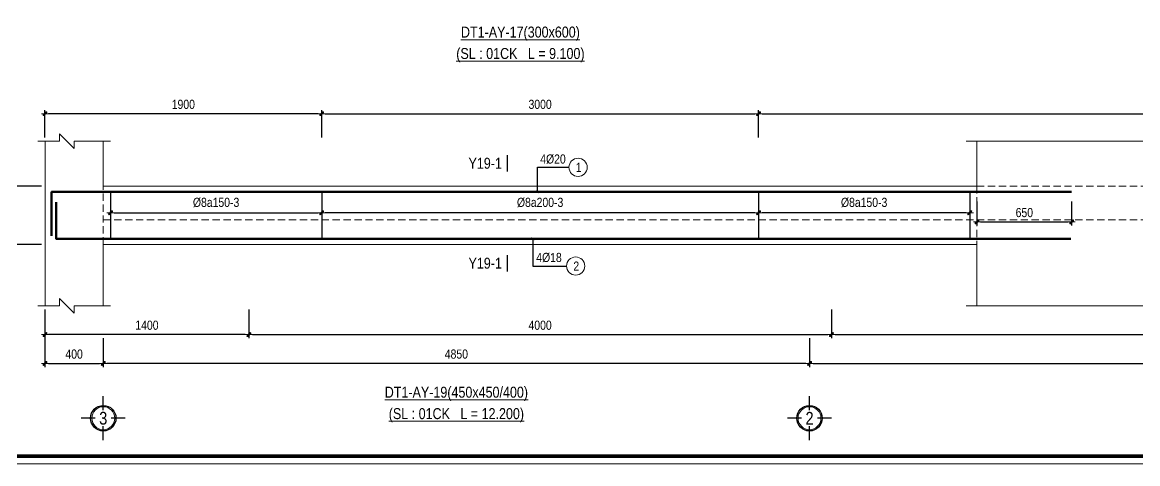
# Model space of a CAD drawing. Header units: millimetres. Extents: x 397144 to 8960116, y 345581 to 674207.
# Drawn here: x 5063711 to 5071370, y 648891 to 651919 of the extents above; entities that cross this region are included whole.
import ezdxf
from ezdxf.enums import TextEntityAlignment as Align

# ---------------------------------------------------------------- set-up
doc = ezdxf.new("R2010")
doc.units = ezdxf.units.MM
doc.header["$PDSIZE"] = -10
doc.linetypes.add('HIDDEN', pattern=[0.375, 0.25, -0.125])
doc.layers.get('0').update_dxf_attribs({"linetype": 'CONTINUOUS'})
doc.layers.get('Defpoints').update_dxf_attribs({"color": 12, "linetype": 'CONTINUOUS'})
for name, color, linetype, lineweight in [('2', 2, 'CONTINUOUS', 20), ('CDAI', 8, 'CONTINUOUS', 30), ('CTHEP', 2, 'CONTINUOUS', 50), ('DBAO', 3, 'CONTINUOUS', 20), ('DGIONG', 4, 'CONTINUOUS', 13), ('KTH', 150, 'CONTINUOUS', 5), ('Net khuat', 8, 'HIDDEN', 13), ('STICK', 1, 'CONTINUOUS', 9), ('TEXT', 7, 'CONTINUOUS', 15)]:
    doc.layers.add(name, color=color, linetype=linetype, lineweight=lineweight)
doc.layers.add('8', color=8, linetype='CONTINUOUS')
doc.styles.add('HELVECONDENSE', font='VHELVCN_0.TTF')
doc.styles.add('Star-HelCon', font='VHELVCN_0.TTF')
doc.styles.add('TTP-HelCon', font='VHELVCN_0.TTF')
doc.styles.add('VNI-HELVE-CONDENSE', font='VHELVCN_0.TTF')
doc.dimstyles.new('kc-25', dxfattribs={"dimtxt": 62.5, "dimasz": 20, "dimexe": 20, "dimexo": 50, "dimgap": 25, "dimtad": 3, "dimdec": 0, "dimzin": 0, "dimdsep": 46, "dimtxsty": 'VNI-HELVE-CONDENSE', "dimblk": 'DIM', "dimcen": 2.5, "dimclrd": 256, "dimclre": 154, "dimclrt": 7, "dimaunit": 1, "dimadec": 0, "dimazin": 0, "dimtfac": 1, "dimtdec": 0, "dimtix": 1, "dimtmove": 0, "dimatfit": 3, "dimldrblk": 'DOT', "dimfxl": 1, "dimtolj": 1, "dimtzin": 0, "dimarcsym": 0})
doc.dimstyles.new('TTP-25', dxfattribs={"dimscale": 25, "dimtxt": 2.5, "dimasz": 1, "dimexe": 1, "dimexo": 1, "dimgap": 0.09, "dimtad": 0, "dimdec": 4, "dimrnd": 5, "dimzin": 9, "dimdsep": 46, "dimtxsty": 'TTP-HelCon', "dimblk": 'Stick1', "dimcen": 0.09, "dimdle": 1.5, "dimclrd": 256, "dimclre": 256, "dimclrt": 7, "dimadec": 0, "dimazin": 0, "dimtfac": 1, "dimtdec": 4, "dimtmove": 0, "dimatfit": 3, "dimldrblk": '_ArchTick1', "dimfxl": 1, "dimtvp": 1, "dimtolj": 1, "dimtzin": 0, "dimarcsym": 0})

# ---------------------------------------------------------------- blocks, each defined once
blk = doc.blocks.new('DIM')
h = blk.add_hatch(color=1)
h.paths.add_polyline_path([(0.49, 0.29, 1), (0.29, 0.49), (-0.19, 0), (0.19, 0)])
h.paths.add_polyline_path([(0.19, 0), (-0.19, 0), (-0.49, -0.29, 1), (-0.29, -0.49)])
at = {"color": 9}
for p, q in [((-0.19, 0), (-1.5, 0)), ((0.19, 0), (1.5, 0))]:
    blk.add_line(p, q, dxfattribs=at)
at = {"color": 1}
for p, q in [((-0.49, -0.29), (0.29, 0.49)), ((-0.29, -0.49), (0.49, 0.29)), ((-0.19, 0), (0.19, 0))]:
    blk.add_line(p, q, dxfattribs=at)
blk.add_arc((-0.39, -0.39), 0.138, 135, 315, dxfattribs=at)
blk = doc.blocks.new('Stick1')
at = {"layer": 'STICK'}
h = blk.add_hatch(color=256, dxfattribs=at)
edge = h.paths.add_edge_path()
edge.add_line((0.3, 0.5), (-0.5, -0.3))
edge.add_arc((-0.4, -0.4), 0.141, 135, 315)
edge.add_line((-0.3, -0.5), (0.5, 0.3))
edge.add_arc((0.4, 0.4), 0.141, 315, 495)
blk.add_line((1, 0), (-1, 0), dxfattribs=at)
blk.add_lwpolyline([(0.3, 0.5), (-0.5, -0.3, 1), (-0.3, -0.5), (0.5, 0.3, 1), (0.3, 0.5, 1)], format="xyb", dxfattribs=at)
blk = doc.blocks.new('*D189')
at = {"layer": 'Defpoints', "color": 0, "transparency": 16777216}
for p in [(5064316.3, 650752.4), (5065766.3, 650752.4), (5065766.3, 650612.4)]:
    blk.add_point(p, dxfattribs=at)
at = {"layer": 'KTH', "lineweight": -2, "transparency": 16777216}
for p, q in [((5064316.3, 650727.4), (5064316.3, 650587.4)), ((5065766.3, 650727.4), (5065766.3, 650587.4)), ((5064341.3, 650612.4), (5065741.3, 650612.4))]:
    blk.add_line(p, q, dxfattribs=at)
at = {"layer": 'KTH', "lineweight": -2, "transparency": 16777216, "xscale": 25, "yscale": 25, "zscale": 25, "rotation": 180}
blk.add_blockref('Stick1', (5064316.3, 650612.4), dxfattribs=at)
at = {"layer": 'KTH', "lineweight": -2, "transparency": 16777216, "xscale": 25, "yscale": 25, "zscale": 25}
blk.add_blockref('Stick1', (5065766.3, 650612.4), dxfattribs=at)
at = {"layer": 'KTH', "color": 7, "transparency": 16777216, "insert": (5065041.3, 650682.3), "char_height": 62.5, "attachment_point": 5, "style": 'TTP-HelCon'}
blk.add_mtext('\\A1;Þ8a150-3', dxfattribs=at)
blk = doc.blocks.new('_ArchTick1')
at = {"color": 0, "const_width": 3.81}
blk.add_lwpolyline([(-12.7, -12.7), (12.7, 12.7)], dxfattribs=at)
blk = doc.blocks.new('*D190')
at = {"layer": 'Defpoints', "color": 0, "transparency": 16777216}
for p in [(5065766.3, 650752.4), (5068766.3, 650752.4), (5065766.3, 650612.4)]:
    blk.add_point(p, dxfattribs=at)
at = {"layer": 'KTH', "lineweight": -2, "transparency": 16777216}
for p, q in [((5065766.3, 650727.4), (5065766.3, 650587.4)), ((5068766.3, 650727.4), (5068766.3, 650587.4)), ((5068741.3, 650612.4), (5065791.3, 650612.4))]:
    blk.add_line(p, q, dxfattribs=at)
at = {"layer": 'KTH', "lineweight": -2, "transparency": 16777216, "xscale": 25, "yscale": 25, "zscale": 25, "rotation": 180}
blk.add_blockref('Stick1', (5065766.3, 650612.4), dxfattribs=at)
at = {"layer": 'KTH', "lineweight": -2, "transparency": 16777216, "xscale": 25, "yscale": 25, "zscale": 25}
blk.add_blockref('Stick1', (5068766.3, 650612.4), dxfattribs=at)
at = {"layer": 'KTH', "color": 7, "transparency": 16777216, "insert": (5067266.3, 650682.3), "char_height": 62.5, "attachment_point": 5, "style": 'TTP-HelCon'}
blk.add_mtext('\\A1;Þ8a200-3', dxfattribs=at)
blk = doc.blocks.new('*D191')
at = {"layer": 'Defpoints', "color": 0, "transparency": 16777216}
for p in [(5063866.3, 651291.8), (5063866.3, 651102.8), (5065766.3, 651102.8)]:
    blk.add_point(p, dxfattribs=at)
at = {"layer": 'KTH', "lineweight": -2, "transparency": 16777216}
for p, q in [((5063866.3, 651127.8), (5063866.3, 651316.8)), ((5065741.3, 651291.8), (5063891.3, 651291.8)), ((5065766.3, 651127.8), (5065766.3, 651316.8))]:
    blk.add_line(p, q, dxfattribs=at)
at = {"layer": 'KTH', "lineweight": -2, "transparency": 16777216, "xscale": 25, "yscale": 25, "zscale": 25, "rotation": 180}
blk.add_blockref('Stick1', (5063866.3, 651291.8), dxfattribs=at)
at = {"layer": 'KTH', "lineweight": -2, "transparency": 16777216, "xscale": 25, "yscale": 25, "zscale": 25}
blk.add_blockref('Stick1', (5065766.3, 651291.8), dxfattribs=at)
at = {"layer": 'KTH', "color": 7, "transparency": 16777216, "insert": (5064816.3, 651355.6), "char_height": 62.5, "attachment_point": 5, "style": 'TTP-HelCon'}
blk.add_mtext('\\A1;1900', dxfattribs=at)
blk = doc.blocks.new('*D192')
at = {"layer": 'Defpoints', "color": 0, "transparency": 16777216}
for p in [(5063866.3, 650794.4), (5063616.3, 650394.4), (5063866.3, 650394.4)]:
    blk.add_point(p, dxfattribs=at)
at = {"layer": 'KTH', "lineweight": -2, "transparency": 16777216}
for p, q in [((5063841.3, 650794.4), (5063591.3, 650794.4)), ((5063616.3, 650769.4), (5063616.3, 650419.4)), ((5063841.3, 650394.4), (5063591.3, 650394.4))]:
    blk.add_line(p, q, dxfattribs=at)
at = {"layer": 'KTH', "lineweight": -2, "transparency": 16777216, "xscale": 25, "yscale": 25, "zscale": 25}
for p, rotation in [((5063616.3, 650794.4), 90), ((5063616.3, 650394.4), 270)]:
    blk.add_blockref('Stick1', p, dxfattribs=dict(at, rotation=rotation))
at = {"layer": 'KTH', "color": 7, "transparency": 16777216, "insert": (5063552.5, 650594.4), "char_height": 62.5, "attachment_point": 5, "rotation": 90, "style": 'TTP-HelCon'}
blk.add_mtext('\\A1;400', dxfattribs=at)
blk = doc.blocks.new('*D193')
at = {"layer": 'Defpoints', "color": 0, "transparency": 16777216}
for p in [(5063866.3, 649974.4), (5065266.3, 649974.4), (5063866.3, 649776.4)]:
    blk.add_point(p, dxfattribs=at)
at = {"layer": 'KTH', "lineweight": -2, "transparency": 16777216}
for p, q in [((5063866.3, 649949.4), (5063866.3, 649751.4)), ((5065266.3, 649949.4), (5065266.3, 649751.4)), ((5065241.3, 649776.4), (5063891.3, 649776.4))]:
    blk.add_line(p, q, dxfattribs=at)
at = {"layer": 'KTH', "lineweight": -2, "transparency": 16777216, "xscale": 25, "yscale": 25, "zscale": 25, "rotation": 180}
blk.add_blockref('Stick1', (5063866.3, 649776.4), dxfattribs=at)
at = {"layer": 'KTH', "lineweight": -2, "transparency": 16777216, "xscale": 25, "yscale": 25, "zscale": 25}
blk.add_blockref('Stick1', (5065266.3, 649776.4), dxfattribs=at)
at = {"layer": 'KTH', "color": 7, "transparency": 16777216, "insert": (5064566.3, 649840.3), "char_height": 62.5, "attachment_point": 5, "style": 'TTP-HelCon'}
blk.add_mtext('\\A1;1400', dxfattribs=at)
blk = doc.blocks.new('*D194')
at = {"layer": 'Defpoints', "color": 0, "transparency": 16777216}
for p in [(5068766.3, 651291.8), (5065766.3, 651102.8), (5068766.3, 651102.8)]:
    blk.add_point(p, dxfattribs=at)
at = {"layer": 'KTH', "lineweight": -2, "transparency": 16777216}
for p, q in [((5065766.3, 651127.8), (5065766.3, 651316.8)), ((5065791.3, 651291.8), (5068741.3, 651291.8)), ((5068766.3, 651127.8), (5068766.3, 651316.8))]:
    blk.add_line(p, q, dxfattribs=at)
at = {"layer": 'KTH', "lineweight": -2, "transparency": 16777216, "xscale": 25, "yscale": 25, "zscale": 25, "rotation": 180}
blk.add_blockref('Stick1', (5065766.3, 651291.8), dxfattribs=at)
at = {"layer": 'KTH', "lineweight": -2, "transparency": 16777216, "xscale": 25, "yscale": 25, "zscale": 25}
blk.add_blockref('Stick1', (5068766.3, 651291.8), dxfattribs=at)
at = {"layer": 'KTH', "color": 7, "transparency": 16777216, "insert": (5067266.3, 651355.6), "char_height": 62.5, "attachment_point": 5, "style": 'TTP-HelCon'}
blk.add_mtext('\\A1;3000', dxfattribs=at)
blk = doc.blocks.new('*D196')
at = {"layer": 'Defpoints', "color": 0, "transparency": 16777216}
for p in [(5075466.3, 651291.8), (5068766.3, 651102.8), (5075466.3, 651102.8)]:
    blk.add_point(p, dxfattribs=at)
at = {"layer": 'KTH', "lineweight": -2, "transparency": 16777216}
for p, q in [((5068766.3, 651127.8), (5068766.3, 651316.8)), ((5068791.3, 651291.8), (5075441.3, 651291.8)), ((5075466.3, 651127.8), (5075466.3, 651316.8))]:
    blk.add_line(p, q, dxfattribs=at)
at = {"layer": 'KTH', "lineweight": -2, "transparency": 16777216, "xscale": 25, "yscale": 25, "zscale": 25, "rotation": 180}
blk.add_blockref('Stick1', (5068766.3, 651291.8), dxfattribs=at)
at = {"layer": 'KTH', "lineweight": -2, "transparency": 16777216, "xscale": 25, "yscale": 25, "zscale": 25}
blk.add_blockref('Stick1', (5075466.3, 651291.8), dxfattribs=at)
at = {"layer": 'KTH', "color": 7, "transparency": 16777216, "insert": (5072116.3, 651355.6), "char_height": 62.5, "attachment_point": 5, "style": 'TTP-HelCon'}
blk.add_mtext('\\A1;6700', dxfattribs=at)
blk = doc.blocks.new('*D198')
at = {"layer": 'Defpoints', "color": 0, "transparency": 16777216}
for p in [(5068766.3, 650752.4), (5070216.3, 650752.4), (5068766.3, 650612.4)]:
    blk.add_point(p, dxfattribs=at)
at = {"layer": 'KTH', "lineweight": -2, "transparency": 16777216}
for p, q in [((5068766.3, 650727.4), (5068766.3, 650587.4)), ((5070216.3, 650727.4), (5070216.3, 650587.4)), ((5070191.3, 650612.4), (5068791.3, 650612.4))]:
    blk.add_line(p, q, dxfattribs=at)
at = {"layer": 'KTH', "lineweight": -2, "transparency": 16777216, "xscale": 25, "yscale": 25, "zscale": 25, "rotation": 180}
blk.add_blockref('Stick1', (5068766.3, 650612.4), dxfattribs=at)
at = {"layer": 'KTH', "lineweight": -2, "transparency": 16777216, "xscale": 25, "yscale": 25, "zscale": 25}
blk.add_blockref('Stick1', (5070216.3, 650612.4), dxfattribs=at)
at = {"layer": 'KTH', "color": 7, "transparency": 16777216, "insert": (5069491.3, 650682.3), "char_height": 62.5, "attachment_point": 5, "style": 'TTP-HelCon'}
blk.add_mtext('\\A1;Þ8a150-3', dxfattribs=at)
blk = doc.blocks.new('*D199')
at = {"layer": 'Defpoints', "color": 0, "transparency": 16777216}
for p in [(5070266.3, 650715.4), (5070916.3, 650715.4), (5070916.3, 650549.4)]:
    blk.add_point(p, dxfattribs=at)
at = {"layer": 'KTH', "lineweight": -2, "transparency": 16777216}
for p, q in [((5070266.3, 650690.4), (5070266.3, 650524.4)), ((5070916.3, 650690.4), (5070916.3, 650524.4)), ((5070291.3, 650549.4), (5070891.3, 650549.4))]:
    blk.add_line(p, q, dxfattribs=at)
at = {"layer": 'KTH', "lineweight": -2, "transparency": 16777216, "xscale": 25, "yscale": 25, "zscale": 25, "rotation": 180}
blk.add_blockref('Stick1', (5070266.3, 650549.4), dxfattribs=at)
at = {"layer": 'KTH', "lineweight": -2, "transparency": 16777216, "xscale": 25, "yscale": 25, "zscale": 25}
blk.add_blockref('Stick1', (5070916.3, 650549.4), dxfattribs=at)
at = {"layer": 'KTH', "color": 7, "transparency": 16777216, "insert": (5070591.3, 650613.2), "char_height": 62.5, "attachment_point": 5, "style": 'TTP-HelCon'}
blk.add_mtext('\\A1;650', dxfattribs=at)
blk = doc.blocks.new('*D200')
at = {"layer": 'Defpoints', "color": 0, "transparency": 16777216}
for p in [(5064266.3, 649776.4), (5069116.3, 649776.4), (5064266.3, 649578.4)]:
    blk.add_point(p, dxfattribs=at)
at = {"layer": 'KTH', "lineweight": -2, "transparency": 16777216}
for p, q in [((5064266.3, 649751.4), (5064266.3, 649553.4)), ((5069116.3, 649751.4), (5069116.3, 649553.4)), ((5069091.3, 649578.4), (5064291.3, 649578.4))]:
    blk.add_line(p, q, dxfattribs=at)
at = {"layer": 'KTH', "lineweight": -2, "transparency": 16777216, "xscale": 25, "yscale": 25, "zscale": 25, "rotation": 180}
blk.add_blockref('Stick1', (5064266.3, 649578.4), dxfattribs=at)
at = {"layer": 'KTH', "lineweight": -2, "transparency": 16777216, "xscale": 25, "yscale": 25, "zscale": 25}
blk.add_blockref('Stick1', (5069116.3, 649578.4), dxfattribs=at)
at = {"layer": 'KTH', "color": 7, "transparency": 16777216, "insert": (5066691.3, 649642.3), "char_height": 62.5, "attachment_point": 5, "style": 'TTP-HelCon'}
blk.add_mtext('\\A1;4850', dxfattribs=at)
blk = doc.blocks.new('*D201')
at = {"layer": 'Defpoints', "color": 0, "transparency": 16777216}
for p in [(5065266.3, 649974.4), (5069266.3, 649974.4), (5069266.3, 649776.4)]:
    blk.add_point(p, dxfattribs=at)
at = {"layer": 'KTH', "lineweight": -2, "transparency": 16777216}
for p, q in [((5065266.3, 649949.4), (5065266.3, 649751.4)), ((5069266.3, 649949.4), (5069266.3, 649751.4)), ((5065291.3, 649776.4), (5069241.3, 649776.4))]:
    blk.add_line(p, q, dxfattribs=at)
at = {"layer": 'KTH', "lineweight": -2, "transparency": 16777216, "xscale": 25, "yscale": 25, "zscale": 25, "rotation": 180}
blk.add_blockref('Stick1', (5065266.3, 649776.4), dxfattribs=at)
at = {"layer": 'KTH', "lineweight": -2, "transparency": 16777216, "xscale": 25, "yscale": 25, "zscale": 25}
blk.add_blockref('Stick1', (5069266.3, 649776.4), dxfattribs=at)
at = {"layer": 'KTH', "color": 7, "transparency": 16777216, "insert": (5067266.3, 649840.3), "char_height": 62.5, "attachment_point": 5, "style": 'TTP-HelCon'}
blk.add_mtext('\\A1;4000', dxfattribs=at)
blk = doc.blocks.new('*D202')
at = {"layer": 'Defpoints', "color": 0, "transparency": 16777216}
for p in [(5069266.3, 649974.4), (5075466.3, 649974.4), (5075466.3, 649776.4)]:
    blk.add_point(p, dxfattribs=at)
at = {"layer": 'KTH', "lineweight": -2, "transparency": 16777216}
for p, q in [((5069266.3, 649949.4), (5069266.3, 649751.4)), ((5075466.3, 649949.4), (5075466.3, 649751.4)), ((5069291.3, 649776.4), (5075441.3, 649776.4))]:
    blk.add_line(p, q, dxfattribs=at)
at = {"layer": 'KTH', "lineweight": -2, "transparency": 16777216, "xscale": 25, "yscale": 25, "zscale": 25, "rotation": 180}
blk.add_blockref('Stick1', (5069266.3, 649776.4), dxfattribs=at)
at = {"layer": 'KTH', "lineweight": -2, "transparency": 16777216, "xscale": 25, "yscale": 25, "zscale": 25}
blk.add_blockref('Stick1', (5075466.3, 649776.4), dxfattribs=at)
at = {"layer": 'KTH', "color": 7, "transparency": 16777216, "insert": (5072366.3, 649840.3), "char_height": 62.5, "attachment_point": 5, "style": 'TTP-HelCon'}
blk.add_mtext('\\A1;6200', dxfattribs=at)
blk = doc.blocks.new('dau truc')
blk.add_circle((0, 0), 180)
at = {"layer": '8'}
for p, q in [((0, 127), (0, 345)), ((-127, 0), (-345, 0)), ((345, 0), (127, 0)), ((0, -345), (0, -127))]:
    blk.add_line(p, q, dxfattribs=at)
blk.add_circle((0, 0), 200, dxfattribs=at)
at = {"layer": 'TEXT', "style": 'HELVECONDENSE'}
blk.add_attdef('A', text='', height=233, dxfattribs=at).set_placement((0, 0), align=Align.MIDDLE)
blk = doc.blocks.new('*D203')
at = {"layer": 'Defpoints', "color": 0, "transparency": 16777216}
for p in [(5063866.3, 649776.4), (5064266.3, 649776.4), (5064266.3, 649578.4)]:
    blk.add_point(p, dxfattribs=at)
at = {"layer": 'KTH', "lineweight": -2, "transparency": 16777216}
for p, q in [((5063866.3, 649751.4), (5063866.3, 649553.4)), ((5064266.3, 649751.4), (5064266.3, 649553.4)), ((5063891.3, 649578.4), (5064241.3, 649578.4))]:
    blk.add_line(p, q, dxfattribs=at)
at = {"layer": 'KTH', "lineweight": -2, "transparency": 16777216, "xscale": 25, "yscale": 25, "zscale": 25, "rotation": 180}
blk.add_blockref('Stick1', (5063866.3, 649578.4), dxfattribs=at)
at = {"layer": 'KTH', "lineweight": -2, "transparency": 16777216, "xscale": 25, "yscale": 25, "zscale": 25}
blk.add_blockref('Stick1', (5064266.3, 649578.4), dxfattribs=at)
at = {"layer": 'KTH', "color": 7, "transparency": 16777216, "insert": (5064066.3, 649642.3), "char_height": 62.5, "attachment_point": 5, "style": 'TTP-HelCon'}
blk.add_mtext('\\A1;400', dxfattribs=at)
blk = doc.blocks.new('*D204')
at = {"layer": 'Defpoints', "color": 0, "transparency": 16777216}
for p in [(5069116.3, 649776.4), (5075466.3, 649776.4), (5075466.3, 649578.4)]:
    blk.add_point(p, dxfattribs=at)
at = {"layer": 'KTH', "lineweight": -2, "transparency": 16777216}
for p, q in [((5069116.3, 649751.4), (5069116.3, 649553.4)), ((5075466.3, 649751.4), (5075466.3, 649553.4)), ((5069141.3, 649578.4), (5075441.3, 649578.4))]:
    blk.add_line(p, q, dxfattribs=at)
at = {"layer": 'KTH', "lineweight": -2, "transparency": 16777216, "xscale": 25, "yscale": 25, "zscale": 25, "rotation": 180}
blk.add_blockref('Stick1', (5069116.3, 649578.4), dxfattribs=at)
at = {"layer": 'KTH', "lineweight": -2, "transparency": 16777216, "xscale": 25, "yscale": 25, "zscale": 25}
blk.add_blockref('Stick1', (5075466.3, 649578.4), dxfattribs=at)
at = {"layer": 'KTH', "color": 7, "transparency": 16777216, "insert": (5072291.3, 649642.3), "char_height": 62.5, "attachment_point": 5, "style": 'TTP-HelCon'}
blk.add_mtext('\\A1;6350', dxfattribs=at)
blk = doc.blocks.new('MC')
at = {"layer": 'CTHEP', "const_width": 10}
blk.add_lwpolyline([(0, 150), (0, 0)], dxfattribs=at)
at = {"layer": 'TEXT', "style": 'TTP-HelCon'}
blk.add_attdef('A', text='', height=100, dxfattribs=at).set_placement((-50, 26), align=Align.RIGHT)
blk = doc.blocks.new('CHG_XX_Khung ten')
blk.add_lwpolyline([(15, 579), (826, 579), (826, 15), (15, 15)], close=True)
at = {"color": 4, "linetype": 'Continuous', "const_width": 1}
blk.add_lwpolyline([(17, 577), (824, 577), (824, 17), (17, 17)], close=True, dxfattribs=at)

msp = doc.modelspace()

# ---------------------------------------------------------------- linework, layer by layer
at = {"layer": 'CDAI', "ltscale": 52.5}
for p, q in [((5064316.33789, 650759.39959), (5064316.33789, 650429.39959)), ((5065766.33789, 650759.39959), (5065766.33789, 650429.39959)), ((5068766.3379, 650755.39959), (5068766.3379, 650433.39959)), ((5070216.3379, 650759.39959), (5070216.3379, 650429.39959))]:
    msp.add_line(p, q, dxfattribs=at)
at = {"layer": 'CTHEP'}
for points in [[(5063911.33789, 650454.48698), (5063911.33789, 650755.39959), (5070916.33789, 650755.39959)], [(5063942.23937, 650684.8864), (5063942.23937, 650433.39959), (5070911.82778, 650433.39959)]]:
    msp.add_lwpolyline(points, dxfattribs=at)
at = {"layer": 'DBAO'}
for points in [[(5063866.33789, 651102.79393), (5063866.33789, 650794.39959), (5063866.33789, 650794.39959), (5063866.33789, 650394.39959), (5063866.33789, 650394.39959), (5063866.33789, 649974.39959)], [(5064266.33789, 651102.79393), (5064266.33789, 650794.39959), (5070266.3379, 650794.39959), (5070266.3379, 651102.79393)], [(5064266.33789, 649974.39959), (5064266.33789, 650394.39959), (5070266.3379, 650394.39959), (5070266.3379, 649974.39959)]]:
    msp.add_lwpolyline(points, dxfattribs=at)
at = {"layer": 'DGIONG'}
for points in [[(5063816.33789, 651102.79393), (5063966.33789, 651102.79393), (5063966.33789, 651152.79393), (5064066.33789, 651052.79393), (5064066.33789, 651102.79393), (5064316.33789, 651102.79393)], [(5070191.3379, 651102.79393), (5073091.3379, 651102.79393), (5073091.3379, 651177.79393), (5073241.3379, 651027.79393), (5073241.3379, 651102.79393), (5076141.3379, 651102.79393)], [(5070191.3379, 649974.39959), (5073091.3379, 649974.39959), (5073091.3379, 650049.39959), (5073241.3379, 649899.39959), (5073241.3379, 649974.39959), (5076141.3379, 649974.39959)], [(5063816.33789, 649974.39959), (5063966.33789, 649974.39959), (5063966.33789, 650024.39959), (5064066.33789, 649924.39959), (5064066.33789, 649974.39959), (5064316.33789, 649974.39959)]]:
    msp.add_lwpolyline(points, dxfattribs=at)
for centre in [(5067527.12476, 650923.9087), (5067510.3325, 650246.35533)]:
    msp.add_circle(centre, 62.5, dxfattribs=at)
at = {"layer": 'Net khuat', "ltscale": 200}
for p, q in [((5064266.33789, 650394.39959), (5064266.33789, 650794.39959)), ((5070266.3379, 650794.39959), (5070266.3379, 650394.39959)), ((5070266.3379, 650794.39959), (5076066.3379, 650794.39959)), ((5064266.33789, 650564.39959), (5075766.3379, 650564.39959))]:
    msp.add_line(p, q, dxfattribs=at)

# ---------------------------------------------------------------- block references
at = {"xscale": 0.75, "yscale": 0.75, "zscale": 0.75}
for p in [(5067041.33789, 650894.81117), (5067041.33789, 650209.03159)]:
    msp.add_blockref('MC', p, dxfattribs=at).add_auto_attribs({'A': 'Y19-1'})
at = {"layer": '2', "ltscale": 300}
ref = msp.add_blockref('dau truc', (5064266.33789, 649202.57932), dxfattribs=dict(at, xscale=0.4367131292819977, yscale=0.4367131292819977, zscale=0.4367131292819977))
ref.add_attrib('A', '3', dxfattribs={"layer": 'TEXT', "height": 87.5, "style": 'HELVECONDENSE'}).set_placement((5064266.33789, 649202.57932), align=Align.MIDDLE)
ref = msp.add_blockref('dau truc', (5069116.33789, 649202.57932), dxfattribs=dict(at, xscale=0.4367131292819977, yscale=0.4367131292819977, zscale=0.4367131292819977))
ref.add_attrib('A', '2', dxfattribs={"layer": 'TEXT', "height": 87.5, "style": 'HELVECONDENSE'}).set_placement((5069116.33789, 649202.57932), align=Align.MIDDLE)

# ---------------------------------------------------------------- texts
at = {"layer": 'TEXT', "style": 'TTP-HelCon'}
for s, p in [('%%UDT1-AY-17(300x600)', (5067131.04994, 651814.1937)), ('%%U(SL : 01CK   L = 9.100)', (5067131.04994, 651667.2991)), ('%%UDT1-AY-19(450x450/400)', (5066691.33789, 649343.47648)), ('%%U(SL : 01CK   L = 12.200)', (5066691.33789, 649196.58189))]:
    msp.add_text(s, height=75, dxfattribs=at).set_placement(p, align=Align.CENTER)
for s, p in [('4Þ20', (5067267.00087, 650949.76165)), ('4Þ18', (5067239.74951, 650274.25239))]:
    msp.add_text(s, height=62.5, dxfattribs=at).set_placement(p)
at = {"layer": 'TEXT', "style": 'Star-HelCon'}
for s, p in [('1', (5067531.29143, 650923.9087)), ('2', (5067514.49917, 650246.35533))]:
    msp.add_text(s, height=62.5, dxfattribs=at).set_placement(p, align=Align.MIDDLE)

# ---------------------------------------------------------------- dimensions: what is measured, and where the dimension line sits
at = {"layer": 'KTH'}
for base, p1, p2, picture, middle in [((5063866.33789, 651291.79393), (5065766.33789, 651102.79393), (5063866.33789, 651102.79393), '*D191', (5064816.33789, 651355.62727)), ((5063866.33789, 649776.42172), (5065266.33789, 649974.39959), (5063866.33789, 649974.39959), '*D193', (5064566.33789, 649840.25506)), ((5064266.33789, 649578.44385), (5069116.33789, 649776.42172), (5064266.33789, 649776.42172), '*D200', (5066691.33789, 649642.27719))]:
    dim = msp.add_linear_dim(base=base, p1=p1, p2=p2, dimstyle='TTP-25', override={"dimtmove": 1}, dxfattribs=at)
    dim.commit()
    dim.dimension.update_dxf_attribs({"geometry": picture, "text_midpoint": middle})
for base, p1, p2, angle, picture, middle in [((5068766.3379, 651291.79393), (5065766.33789, 651102.79393), (5068766.3379, 651102.79393), 180, '*D194', (5067266.33789, 651355.62727)), ((5075466.33789, 651291.79393), (5068766.3379, 651102.79393), (5075466.33789, 651102.79393), 180, '*D196', (5072116.33789, 651355.62727)), ((5063616.33789, 650394.39959), (5063866.33789, 650794.39959), (5063866.33789, 650394.39959), 270, '*D192', (5063552.50456, 650594.39959)), ((5069266.3379, 649776.42172), (5065266.33789, 649974.39959), (5069266.3379, 649974.39959), 180, '*D201', (5067266.33789, 649840.25506)), ((5075466.33789, 649776.42172), (5069266.3379, 649974.39959), (5075466.33789, 649974.39959), 180, '*D202', (5072366.33789, 649840.25506)), ((5064266.33789, 649578.44385), (5063866.33789, 649776.42172), (5064266.33789, 649776.42172), 180, '*D203', (5064066.33789, 649642.27719)), ((5075466.3379, 649578.44385), (5069116.33789, 649776.42172), (5075466.3379, 649776.42172), 180, '*D204', (5072291.3379, 649642.27719))]:
    dim = msp.add_linear_dim(base=base, p1=p1, p2=p2, angle=angle, dimstyle='TTP-25', override={"dimtmove": 1}, dxfattribs=at)
    dim.commit()
    dim.dimension.update_dxf_attribs({"geometry": picture, "text_midpoint": middle})
dim = msp.add_linear_dim(base=(5065766.33789, 650612.4304), p1=(5064316.33789, 650752.44358), p2=(5065766.33789, 650752.44358), text='Þ8a150-3', dimstyle='TTP-25', override={"dimtmove": 1}, dxfattribs=at)
dim.commit()
dim.dimension.update_dxf_attribs({"geometry": '*D189', "text_midpoint": (5065041.33789, 650682.34706)})
for base, p1, p2, text, picture, middle in [((5065766.33789, 650612.4304), (5068766.3379, 650752.44358), (5065766.33789, 650752.44358), 'Þ8a200-3', '*D190', (5067266.33789, 650682.34706)), ((5068766.3379, 650612.4304), (5070216.3379, 650752.44358), (5068766.3379, 650752.44358), 'Þ8a150-3', '*D198', (5069491.3379, 650682.34706))]:
    dim = msp.add_linear_dim(base=base, p1=p1, p2=p2, angle=180, text=text, dimstyle='TTP-25', override={"dimtmove": 1}, dxfattribs=at)
    dim.commit()
    dim.dimension.update_dxf_attribs({"geometry": picture, "text_midpoint": middle})
dim = msp.add_linear_dim(base=(5070916.33789, 650549.41627), p1=(5070266.3379, 650715.39959), p2=(5070916.33789, 650715.39959), angle=180, dimstyle='TTP-25', dxfattribs=at)
dim.commit()
dim.dimension.update_dxf_attribs({"geometry": '*D199', "text_midpoint": (5070591.33789, 650613.2496)})

# ---------------------------------------------------------------- leaders
at = {"layer": 'DGIONG'}
for points in [[(5067248.48911, 650755.39959), (5067248.48884, 650923.9087), (5067464.62476, 650923.9087)], [(5067216.73775, 650433.39959), (5067216.73748, 650246.35533), (5067447.8325, 650246.35533)]]:
    msp.add_leader(points, dimstyle='kc-25', override={"dimtad": 0, "dimldrblk": 'ArchTick', "dimfxl": 100, "dimarcsym": 1}, dxfattribs=at)

# ---------------------------------------------------------------- next in the draw order: block references
at = {"layer": 'KTH', "ltscale": 0.8, "xscale": 25.92478421702978, "yscale": 25.92478421702978, "zscale": 25.92478421702978}
msp.add_blockref('CHG_XX_Khung ten', (5062667.06085, 648501.85593), dxfattribs=at)

doc.saveas('drawing.dxf')
